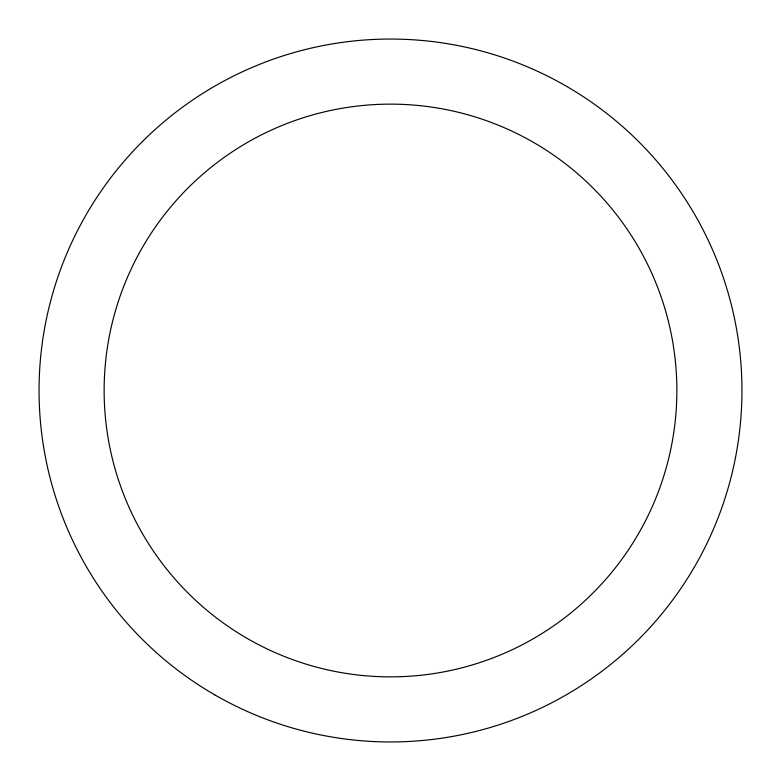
<?xml version="1.0" encoding="UTF-8"?>
<svg xmlns="http://www.w3.org/2000/svg" width="781" height="781" viewBox="0 0 781 781"><rect width="100%" height="100%" fill="white"/><g stroke="black" fill="none" stroke-linecap="round" stroke-linejoin="round"><path stroke-width="1.17" d="M247.313 638.497A286.363 286.363 0 0 0 676.863 390.5A286.363 286.363 0 0 0 247.313 142.503A286.363 286.363 0 0 0 247.313 638.497M214.775 694.865A351.45 351.45 0 0 0 741.95 390.5A351.45 351.45 0 0 0 214.775 86.135A351.45 351.45 0 0 0 214.775 694.865"/></g></svg>
